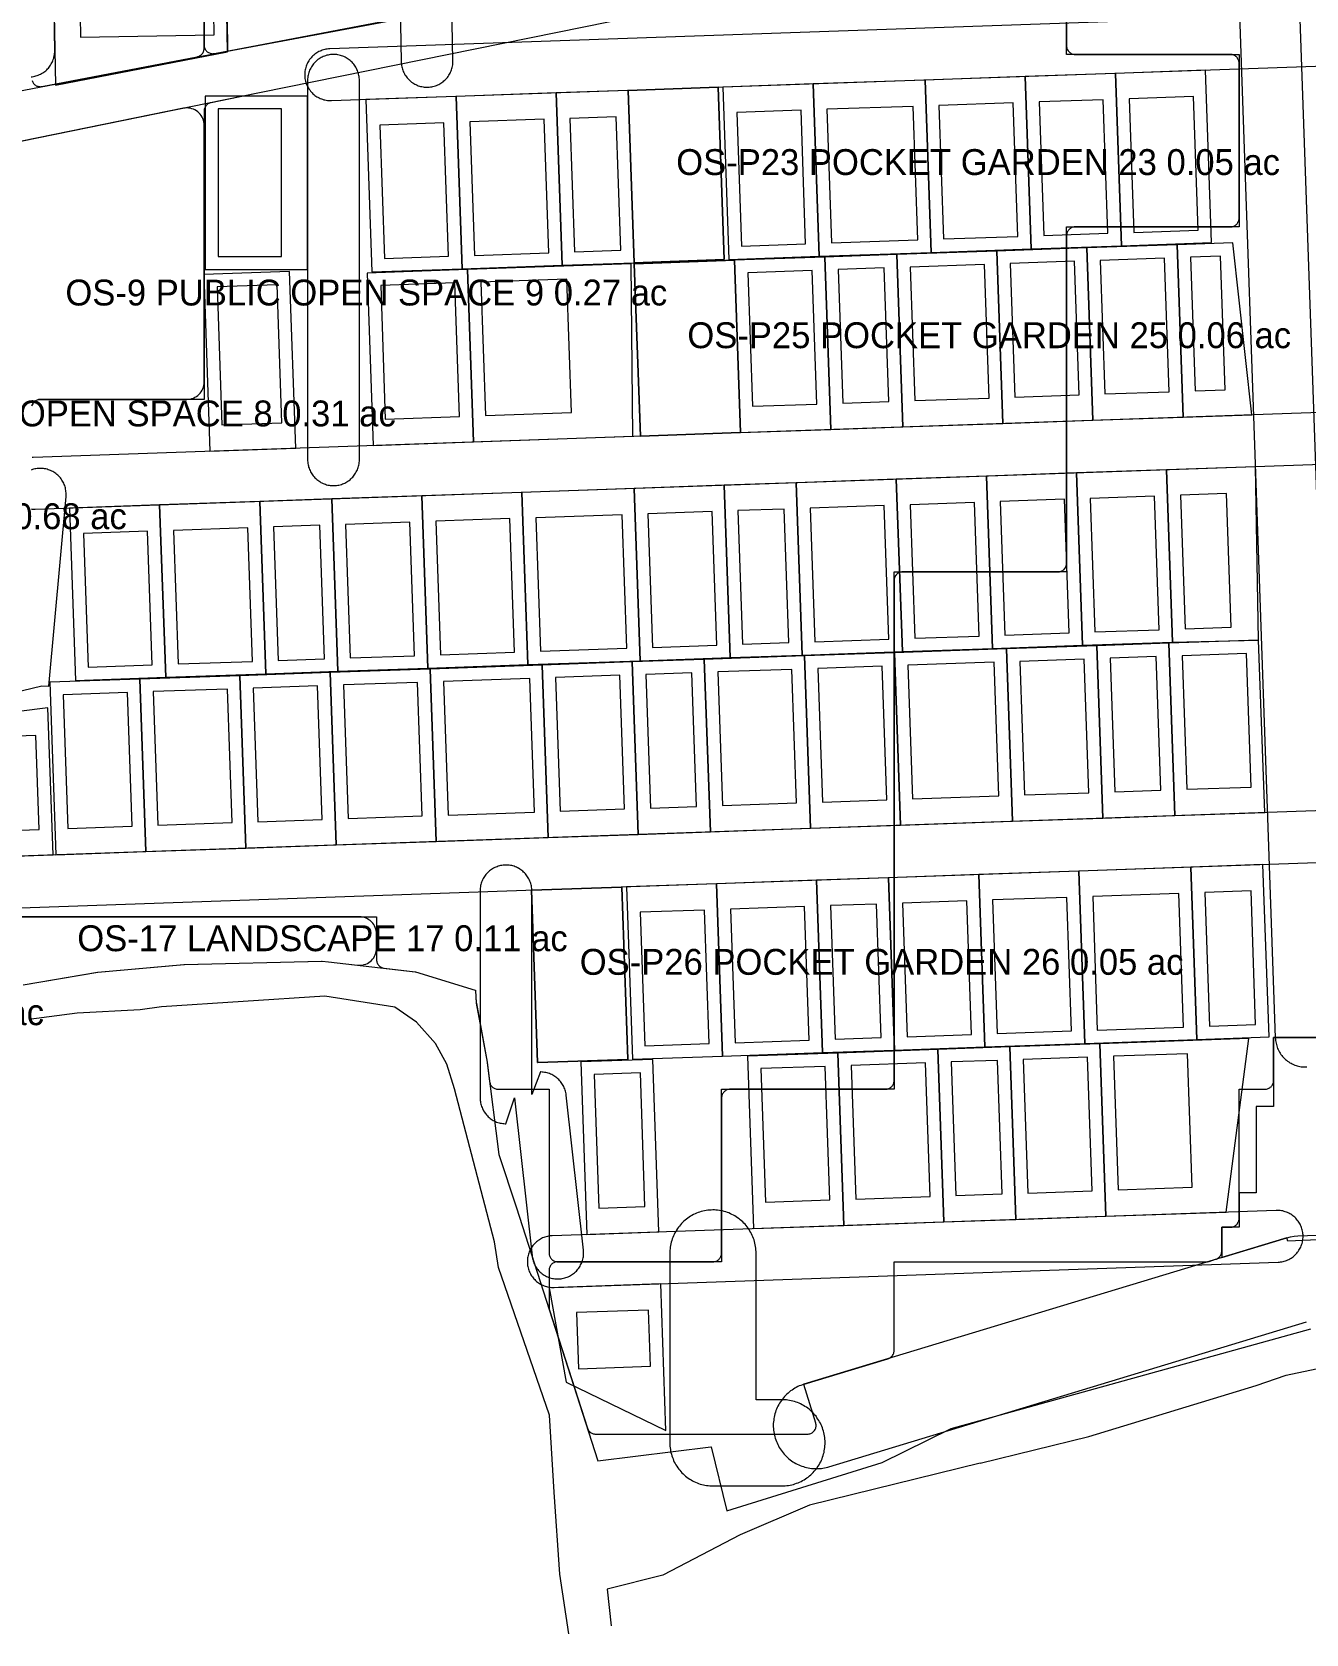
# Model space of a CAD drawing. Extents: x 32 to 940, y -21 to 684.
# Drawn here: x 380 to 527.8, y -13.2 to 172.6 of the extents above; entities that cross this region are included whole.
import ezdxf

# ---------------------------------------------------------------- set-up
doc = ezdxf.new("R2010")
doc.units = 0
for name, color, linetype, lineweight in [('GREEN-IN-VILLAS', 3, 'Continuous', 0), ('GREEN-LANDSCAPE', 3, 'Continuous', 0), ('GREEN-RC', 3, 'Continuous', 0), ('PLOT', 4, 'Continuous', 0), ('ROAD-EXISTING', 2, 'Continuous', 0), ('ROAD-PRIMARY', 1, 'Continuous', 0), ('ROAD-SECONDARY', 1, 'Continuous', 0), ('ROAD-TERTIARY', 7, 'Continuous', 0), ('SITE-BOUNDARY', 7, 'Continuous', 0), ('TEXT-ZONE', 7, 'Continuous', 0), ('VILLA-HOUSE', 7, 'Continuous', 0), ('WATER', 5, 'Continuous', 0), ('ZONE-VILLAS', 2, 'Continuous', 0)]:
    doc.layers.add(name, color=color, linetype=linetype, lineweight=lineweight)

msp = doc.modelspace()

# ---------------------------------------------------------------- linework, layer by layer
at = {"layer": 'GREEN-IN-VILLAS'}
for points in [[(449.17, 165.82), (449.87, 145.85), (449.87, 145.84), (449.88, 145.84), (460.31, 146.21), (460.31, 146.21), (460.31, 146.22), (459.62, 166.19), (459.61, 166.2), (459.61, 166.2), (449.18, 165.83), (449.17, 165.83)], [(449.88, 145.73), (450.58, 125.75), (450.58, 125.75), (450.58, 125.75), (462.17, 126.15), (462.18, 126.15), (462.18, 126.16), (461.48, 146.13), (461.48, 146.14), (461.48, 146.14), (449.89, 145.73), (449.88, 145.73)], [(437.97, 73.08), (438.67, 53.1), (438.67, 53.1), (438.68, 53.1), (449.11, 53.46), (449.12, 53.46), (449.12, 53.47), (448.42, 73.44), (448.42, 73.45), (448.41, 73.45), (437.98, 73.09), (437.97, 73.08)]]:
    msp.add_lwpolyline(points, close=True, dxfattribs=at)
at = {"layer": 'GREEN-LANDSCAPE'}
msp.add_lwpolyline([(379.02, 62.12), (387.65, 63.58), (387.67, 63.59), (387.68, 63.59), (387.69, 63.59), (397.65, 64.45), (397.67, 64.45), (397.68, 64.45), (397.68, 64.45), (397.69, 64.45), (397.7, 64.45), (397.71, 64.45), (413.61, 64.84), (413.64, 64.84), (413.66, 64.84), (413.66, 64.84), (413.66, 64.84), (413.67, 64.84), (414.41, 64.76), (414.41, 64.76), (414.43, 64.76), (417.77, 64.38), (417.97, 64.37), (418.17, 64.37), (418.37, 64.4), (418.56, 64.45), (418.75, 64.51), (418.93, 64.59), (419.1, 64.69), (419.26, 64.81), (419.4, 64.94), (419.54, 65.09), (419.66, 65.25), (419.76, 65.42), (419.85, 65.6), (419.91, 65.78), (419.96, 65.97), (419.99, 66.17), (420, 66.37), (420, 68), (419.99, 68.2), (419.96, 68.39), (419.91, 68.58), (419.85, 68.77), (419.76, 68.94), (419.66, 69.11), (419.55, 69.27), (419.41, 69.41), (419.27, 69.55), (419.11, 69.66), (418.94, 69.76), (418.77, 69.85), (418.58, 69.91), (418.39, 69.96), (418.2, 69.99), (418, 70), (361.41, 70)], dxfattribs=at)
at = {"layer": 'GREEN-RC'}
msp.add_lwpolyline([(380.03, 129.24), (380.06, 129.34), (380.1, 129.43), (380.14, 129.51), (380.2, 129.59), (380.26, 129.67), (380.33, 129.74), (380.4, 129.8), (380.49, 129.86), (380.57, 129.9), (380.66, 129.94), (380.76, 129.97), (380.85, 129.99), (380.95, 130), (380.98, 130), (381.02, 130), (398, 130), (398.2, 130.01), (398.39, 130.04), (398.58, 130.09), (398.77, 130.15), (398.94, 130.24), (399.11, 130.34), (399.27, 130.45), (399.41, 130.59), (399.55, 130.73), (399.66, 130.89), (399.76, 131.06), (399.85, 131.23), (399.91, 131.42), (399.96, 131.61), (399.99, 131.8), (400, 132), (400, 161.8), (399.99, 161.99), (399.96, 162.19), (399.91, 162.38), (399.85, 162.56), (399.76, 162.74), (399.66, 162.91), (399.54, 163.07), (399.41, 163.21), (399.27, 163.35), (399.11, 163.46), (398.94, 163.56), (398.76, 163.65), (398.57, 163.71), (398.38, 163.76), (398.19, 163.79), (397.99, 163.8), (397.8, 163.79), (397.6, 163.76), (397.6, 163.76), (378.86, 159.94)], dxfattribs=at)
at = {"layer": 'PLOT'}
for points in [[(402.6, 182.16), (402.7, 170.4), (422.75, 174.15), (422.6, 182.51)], [(382.51, 180.9), (382.76, 166.45), (402.7, 170.3), (402.51, 181.25)], [(495.21, 167.44), (483.61, 167.03), (484.3, 147.05), (495.91, 147.45)], [(505.66, 167.8), (495.21, 167.44), (495.91, 147.45), (506.36, 147.82)], [(516.1, 168.17), (505.66, 167.8), (506.36, 147.82), (516.8, 148.18)], [(440.81, 165.54), (429.21, 165.14), (429.91, 145.15), (441.51, 145.55)], [(449.17, 165.83), (440.81, 165.54), (441.51, 145.55), (449.87, 145.84)], [(470.61, 166.58), (460.16, 166.22), (460.86, 146.23), (471.31, 146.59)], [(483.61, 167.03), (470.61, 166.58), (471.31, 146.59), (484.3, 147.05)], [(411.98, 145.08), (411.98, 165.18), (400.12, 165.18), (400.12, 145.08)], [(429.21, 165.14), (418.76, 164.77), (419.46, 144.78), (429.91, 145.15)], [(472.65, 126.52), (481.01, 126.81), (480.31, 146.8), (471.96, 146.51)], [(481.01, 126.81), (492.62, 127.21), (491.92, 147.2), (480.31, 146.8)], [(492.62, 127.21), (503.06, 127.58), (502.36, 147.57), (491.92, 147.2)], [(503.06, 127.58), (513.51, 127.94), (512.81, 147.93), (502.36, 147.57)], [(513.51, 127.94), (521.5, 128.22), (519.3, 148.16), (512.81, 147.93)], [(419.61, 124.67), (431.22, 125.07), (430.52, 145.06), (418.92, 144.65)], [(431.22, 125.07), (449.72, 125.72), (449.52, 145.72), (430.52, 145.06)], [(462.21, 126.15), (472.65, 126.52), (471.96, 146.51), (461.51, 146.14)], [(400.67, 124), (410.62, 124.35), (409.9, 144.84), (399.96, 144.49)], [(490.7, 121.1), (480.26, 120.74), (480.96, 100.75), (491.4, 101.12)], [(501.15, 121.47), (490.7, 121.1), (491.4, 101.12), (501.85, 101.48)], [(511.59, 121.83), (501.15, 121.47), (501.85, 101.48), (512.29, 101.85)], [(511.59, 121.83), (512.29, 101.85), (522.25, 102.08), (521.9, 122.19)], [(436.85, 119.22), (425.25, 118.82), (425.95, 98.83), (437.55, 99.24)], [(449.85, 119.68), (436.85, 119.22), (437.55, 99.24), (450.55, 99.69)], [(460.3, 120.04), (449.85, 119.68), (450.55, 99.69), (461, 100.05)], [(468.65, 120.33), (460.3, 120.04), (461, 100.05), (469.35, 100.35)], [(480.26, 120.74), (468.65, 120.33), (469.35, 100.35), (480.96, 100.75)], [(394.84, 117.76), (384.4, 117.39), (385.09, 97.4), (395.54, 97.77)], [(406.45, 118.16), (394.84, 117.76), (395.54, 97.77), (407.14, 98.17)], [(414.8, 118.45), (406.45, 118.16), (407.14, 98.17), (415.5, 98.47)], [(425.25, 118.82), (414.8, 118.45), (415.5, 98.47), (425.95, 98.83)], [(470.3, 80.26), (480.75, 80.62), (480.05, 100.61), (469.61, 100.25)], [(480.75, 80.62), (493.75, 81.08), (493.05, 101.06), (480.05, 100.61)], [(493.75, 81.08), (504.19, 81.44), (503.5, 101.43), (493.05, 101.06)], [(504.19, 81.44), (512.55, 81.73), (511.85, 101.72), (503.5, 101.43)], [(511.85, 101.72), (512.55, 81.73), (523, 82.1), (522.25, 102.08)], [(415.29, 78.34), (426.9, 78.74), (426.2, 98.73), (414.6, 98.32)], [(426.9, 78.74), (439.9, 79.2), (439.2, 99.18), (426.2, 98.73)], [(439.9, 79.2), (450.34, 79.56), (449.64, 99.55), (439.2, 99.18)], [(450.34, 79.56), (458.7, 79.85), (458, 99.84), (449.64, 99.55)], [(458.7, 79.85), (470.3, 80.26), (469.61, 100.25), (458, 99.84)], [(382.8, 77.2), (393.24, 77.57), (392.54, 97.55), (382.1, 97.19)], [(393.24, 77.57), (404.85, 77.97), (404.15, 97.96), (392.54, 97.55)], [(404.85, 77.97), (415.29, 78.34), (414.6, 98.32), (404.15, 97.96)], [(364.63, 76.57), (382.48, 77.19), (381.88, 94.22), (364.09, 91.97)], [(479.37, 74.53), (471.02, 74.24), (471.72, 54.25), (480.07, 54.54)], [(489.82, 74.9), (479.37, 74.53), (480.07, 54.54), (490.52, 54.91)], [(501.43, 75.3), (489.82, 74.9), (490.52, 54.91), (502.12, 55.31)], [(514.42, 75.75), (501.43, 75.3), (502.12, 55.31), (515.12, 55.77)], [(522.78, 76.05), (514.42, 75.75), (515.12, 55.77), (523.48, 56.06)], [(459.41, 73.83), (448.97, 73.47), (449.67, 53.48), (460.11, 53.85)], [(471.02, 74.24), (459.41, 73.83), (460.11, 53.85), (471.72, 54.25)], [(504.57, 35.28), (518.51, 35.76), (521.14, 55.87), (503.87, 55.26)], [(463.72, 33.85), (474.17, 34.21), (473.47, 54.2), (463.02, 53.84)], [(474.17, 34.21), (485.77, 34.62), (485.07, 54.61), (473.47, 54.2)], [(485.77, 34.62), (494.13, 34.91), (493.43, 54.9), (485.07, 54.61)], [(494.13, 34.91), (504.57, 35.28), (503.87, 55.26), (493.43, 54.9)], [(444.37, 33.17), (452.73, 33.47), (452.03, 53.45), (443.67, 53.16)], [(440, 26.98), (441.97, 16.04), (453.53, 10.44), (452.94, 27.43)]]:
    msp.add_lwpolyline(points, close=True, dxfattribs=at)
at = {"layer": 'ROAD-EXISTING'}
for points in [[(395.04, 59.57), (392.57, 59.22)], [(413.99, 60.78), (395.04, 59.57)], [(422.1, 59.5), (413.99, 60.78)], [(424.64, 57.79), (422.1, 59.5)], [(385.28, 58.82), (379.68, 58.09)], [(392.57, 59.22), (385.28, 58.82)], [(426.82, 55.29), (424.64, 57.79)], [(428.13, 52.89), (426.82, 55.29)], [(429.03, 50.05), (428.13, 52.89)], [(433.65, 32.3), (429.03, 50.05)], [(434.15, 29.34), (433.65, 32.3)], [(440.04, 12.21), (434.15, 29.34)], [(525.48, 16.84), (537.04, 19.26)], [(521.97, 15.63), (525.48, 16.84)], [(502.59, 9.74), (521.97, 15.63)], [(440.57, 3.27), (440.04, 12.21)], [(489.99, 6.64), (502.59, 9.74)], [(489.99, 6.64), (470.19, 1.77)], [(441.25, -6.24), (440.57, 3.27)], [(470.19, 1.77), (462.16, -1.66)], [(462.16, -1.66), (453.19, -6.34)], [(442.29, -13.17), (441.25, -6.24)], [(453.19, -6.34), (446.72, -7.97)], [(446.72, -7.97), (447.19, -12.21)]]:
    msp.add_lwpolyline(points, dxfattribs=at)
at = {"layer": 'ROAD-PRIMARY'}
msp.add_lwpolyline([(467.19, 4), (467.38, 4.01), (467.58, 4.03), (467.77, 4.06), (467.96, 4.09), (468.14, 4.13), (468.33, 4.18), (468.51, 4.24), (468.7, 4.3), (468.88, 4.37), (469.05, 4.44), (469.23, 4.52), (469.4, 4.61), (469.56, 4.71), (469.73, 4.81), (469.89, 4.92), (470.04, 5.03), (470.19, 5.15), (470.34, 5.28), (470.48, 5.41), (470.61, 5.54), (470.74, 5.69), (470.87, 5.83), (470.99, 5.98), (471.1, 6.14), (471.21, 6.3), (471.31, 6.46), (471.4, 6.63), (471.49, 6.8), (471.57, 6.98), (471.65, 7.15), (471.71, 7.33), (471.77, 7.52), (471.83, 7.7), (471.88, 7.89), (471.91, 8.07), (471.95, 8.27), (471.97, 8.46), (471.99, 8.65), (472, 8.84), (472, 9.03), (472, 9.22), (471.98, 9.42), (471.96, 9.61), (471.94, 9.8), (471.9, 9.99), (471.86, 10.18), (471.81, 10.36), (471.75, 10.54), (471.69, 10.73), (471.62, 10.91), (471.55, 11.08), (471.46, 11.26), (471.37, 11.43), (471.28, 11.59), (471.17, 11.75), (471.06, 11.91), (470.95, 12.07), (470.83, 12.22), (470.7, 12.36), (470.57, 12.5), (470.43, 12.64), (470.29, 12.77), (470.14, 12.89), (469.99, 13.01), (469.83, 13.12), (469.67, 13.22), (469.51, 13.32), (469.34, 13.42), (469.17, 13.51), (469, 13.59), (468.82, 13.66), (468.64, 13.72), (468.45, 13.78), (468.27, 13.84), (468.08, 13.88), (467.89, 13.92), (467.7, 13.95), (467.51, 13.97), (467.32, 13.99), (467.13, 14), (467, 14), (464, 14), (464, 31), (464, 31.19), (463.99, 31.38), (463.97, 31.58), (463.94, 31.77), (463.91, 31.96), (463.87, 32.14), (463.82, 32.33), (463.76, 32.52), (463.7, 32.7), (463.63, 32.88), (463.56, 33.05), (463.48, 33.23), (463.39, 33.4), (463.29, 33.56), (463.19, 33.73), (463.08, 33.89), (462.97, 34.04), (462.85, 34.19), (462.72, 34.34), (462.59, 34.48), (462.45, 34.61), (462.31, 34.74), (462.17, 34.87), (462.02, 34.99), (461.86, 35.1), (461.7, 35.21), (461.54, 35.31), (461.37, 35.4), (461.2, 35.49), (461.02, 35.57), (460.85, 35.65), (460.67, 35.71), (460.48, 35.77), (460.3, 35.83), (460.11, 35.88), (459.93, 35.91), (459.74, 35.95), (459.54, 35.97), (459.35, 35.99), (459.16, 36), (458.97, 36), (458.78, 35.99), (458.58, 35.98), (458.39, 35.96), (458.2, 35.94), (458.01, 35.9), (457.82, 35.86), (457.64, 35.81), (457.45, 35.76), (457.27, 35.69), (457.09, 35.62), (456.92, 35.55), (456.75, 35.46), (456.57, 35.37), (456.41, 35.28), (456.25, 35.17), (456.09, 35.06), (455.93, 34.95), (455.78, 34.83), (455.64, 34.7), (455.5, 34.57), (455.36, 34.43), (455.24, 34.29), (455.11, 34.14), (454.99, 33.99), (454.88, 33.84), (454.77, 33.67), (454.68, 33.51), (454.58, 33.34), (454.5, 33.17), (454.42, 32.99), (454.34, 32.82), (454.28, 32.64), (454.22, 32.45), (454.16, 32.27), (454.12, 32.08), (454.08, 31.89), (454.05, 31.7), (454.03, 31.51), (454.01, 31.32), (454, 31.13), (454, 31), (454, 9), (454, 8.81), (454.01, 8.62), (454.03, 8.42), (454.06, 8.23), (454.09, 8.04), (454.13, 7.86), (454.18, 7.67), (454.24, 7.49), (454.3, 7.3), (454.37, 7.12), (454.44, 6.95), (454.52, 6.77), (454.61, 6.6), (454.71, 6.44), (454.81, 6.27), (454.92, 6.11), (455.03, 5.96), (455.15, 5.81), (455.28, 5.66), (455.41, 5.52), (455.55, 5.39), (455.69, 5.26), (455.83, 5.13), (455.98, 5.01), (456.14, 4.9), (456.3, 4.79), (456.46, 4.69), (456.63, 4.6), (456.8, 4.51), (456.98, 4.43), (457.15, 4.35), (457.33, 4.29), (457.52, 4.22), (457.7, 4.17), (457.89, 4.12), (458.07, 4.09), (458.26, 4.05), (458.46, 4.03), (458.65, 4.01), (458.84, 4), (459, 4), (467, 4)], close=True, dxfattribs=at)
msp.add_lwpolyline([(584.83, 35), (525.67, 32.38), (525.55, 32.78), (469.55, 15.78), (469.37, 15.72), (469.18, 15.66), (469.01, 15.59), (468.83, 15.51), (468.66, 15.42), (468.49, 15.32), (468.33, 15.23), (468.17, 15.12), (468.01, 15.01), (467.86, 14.89), (467.71, 14.77), (467.57, 14.64), (467.43, 14.5), (467.3, 14.36), (467.17, 14.22), (467.05, 14.07), (466.94, 13.91), (466.83, 13.76), (466.73, 13.59), (466.63, 13.43), (466.54, 13.26), (466.45, 13.08), (466.38, 12.91), (466.31, 12.73), (466.25, 12.55), (466.19, 12.36), (466.14, 12.18), (466.1, 11.99), (466.06, 11.8), (466.04, 11.61), (466.02, 11.42), (466, 11.23), (466, 11.03), (466, 10.84), (466.01, 10.65), (466.03, 10.46), (466.05, 10.27), (466.09, 10.08), (466.12, 9.89), (466.17, 9.7), (466.23, 9.52), (466.29, 9.34), (466.35, 9.15), (466.43, 8.98), (466.51, 8.8), (466.6, 8.63), (466.69, 8.46), (466.79, 8.3), (466.9, 8.14), (467.01, 7.99), (467.13, 7.83), (467.25, 7.69), (467.38, 7.55), (467.52, 7.41), (467.66, 7.28), (467.81, 7.15), (467.96, 7.03), (468.11, 6.92), (468.27, 6.81), (468.43, 6.71), (468.6, 6.61), (468.77, 6.52), (468.94, 6.44), (469.12, 6.37), (469.3, 6.3), (469.48, 6.24), (469.67, 6.18), (469.86, 6.13), (470.04, 6.09), (470.23, 6.06), (470.42, 6.03), (470.61, 6.01), (470.81, 6), (471, 6), (471.19, 6), (471.38, 6.01), (471.57, 6.03), (471.76, 6.06), (471.95, 6.09), (472.14, 6.13), (472.33, 6.18), (472.45, 6.22), (527.83, 23.03)], dxfattribs=at)
at = {"layer": 'ROAD-SECONDARY'}
for points in [[(518.21, 227.85), (524.21, 55.95), (524.22, 55.8), (524.24, 55.64), (524.26, 55.48), (524.29, 55.33), (524.33, 55.18), (524.37, 55.02), (524.42, 54.88), (524.48, 54.73), (524.54, 54.59), (524.61, 54.44), (524.69, 54.31), (524.77, 54.17), (524.86, 54.04), (524.96, 53.92), (525.05, 53.8), (525.16, 53.68), (525.27, 53.56), (525.39, 53.46), (525.51, 53.36), (525.63, 53.26), (525.76, 53.17), (525.89, 53.08), (526.03, 53.01), (526.17, 52.93), (526.31, 52.87), (526.46, 52.81), (526.61, 52.76), (526.76, 52.71), (526.91, 52.67), (527.06, 52.64), (527.22, 52.61), (527.37, 52.59), (527.53, 52.58), (527.69, 52.58), (527.85, 52.58)], [(531.21, 56.2), (525.2, 228.09)]]:
    msp.add_lwpolyline(points, dxfattribs=at)
at = {"layer": 'ROAD-TERTIARY'}
for points in [[(418.68, 408.11), (422.85, 169.15), (422.86, 169.01), (422.87, 168.86), (422.89, 168.72), (422.92, 168.58), (422.95, 168.44), (422.99, 168.3), (423.04, 168.16), (423.09, 168.03), (423.15, 167.9), (423.22, 167.77), (423.29, 167.64), (423.37, 167.52), (423.45, 167.4), (423.54, 167.29), (423.64, 167.18), (423.74, 167.08), (423.84, 166.98), (423.95, 166.88), (424.06, 166.79), (424.18, 166.71), (424.31, 166.63), (424.43, 166.56), (424.56, 166.5), (424.69, 166.44), (424.82, 166.38), (424.96, 166.34), (425.1, 166.3), (425.24, 166.27), (425.38, 166.24), (425.53, 166.22), (425.67, 166.21), (425.81, 166.2), (425.96, 166.21), (426.1, 166.21), (426.25, 166.23), (426.39, 166.25), (426.53, 166.28), (426.67, 166.32), (426.81, 166.36), (426.94, 166.41), (427.08, 166.47), (427.21, 166.53), (427.34, 166.59), (427.46, 166.67), (427.58, 166.75), (427.7, 166.84), (427.81, 166.93), (427.92, 167.02), (428.02, 167.13), (428.12, 167.23), (428.21, 167.34), (428.29, 167.46), (428.38, 167.58), (428.45, 167.7), (428.52, 167.83), (428.58, 167.96), (428.64, 168.09), (428.69, 168.23), (428.73, 168.36), (428.77, 168.5), (428.8, 168.65), (428.82, 168.79), (428.84, 168.93), (428.85, 169.07), (428.85, 169.22), (428.85, 169.25), (424.68, 408.22)], [(379.93, 167.41), (380.07, 167.42), (380.21, 167.44), (380.35, 167.47), (380.49, 167.51), (380.63, 167.55), (380.77, 167.6), (380.9, 167.66), (381.03, 167.72), (381.16, 167.79), (381.28, 167.86), (381.4, 167.94), (381.52, 168.03), (381.63, 168.12), (381.74, 168.22), (381.84, 168.32), (381.94, 168.43), (382.03, 168.54), (382.12, 168.65), (382.2, 168.77), (382.27, 168.9), (382.34, 169.02), (382.4, 169.15), (382.46, 169.28), (382.51, 169.42), (382.56, 169.56), (382.59, 169.7), (382.62, 169.84), (382.65, 169.98), (382.66, 170.12), (382.67, 170.27), (382.68, 170.41), (382.68, 170.45), (379.55, 349.42)], [(639.42, 178.5), (414.56, 170.65), (414.41, 170.64), (414.27, 170.62), (414.12, 170.6), (413.98, 170.57), (413.84, 170.54), (413.7, 170.49), (413.57, 170.44), (413.44, 170.39), (413.31, 170.33), (413.18, 170.26), (413.06, 170.18), (412.94, 170.1), (412.82, 170.02), (412.71, 169.93), (412.6, 169.83), (412.5, 169.73), (412.4, 169.62), (412.31, 169.51), (412.22, 169.4), (412.14, 169.28), (412.06, 169.15), (411.99, 169.03), (411.93, 168.9), (411.87, 168.76), (411.82, 168.63), (411.78, 168.49), (411.74, 168.35), (411.71, 168.21), (411.69, 168.07), (411.67, 167.92), (411.66, 167.78), (411.66, 167.63), (411.66, 167.49), (411.68, 167.35), (411.69, 167.2), (411.72, 167.06), (411.75, 166.92), (411.79, 166.78), (411.83, 166.64), (411.88, 166.51), (411.94, 166.38), (412.01, 166.25), (412.08, 166.12), (412.15, 166), (412.24, 165.88), (412.32, 165.76), (412.42, 165.66), (412.52, 165.55), (412.62, 165.45), (412.73, 165.35), (412.84, 165.26), (412.96, 165.18), (413.08, 165.1), (413.2, 165.03), (413.33, 164.96), (413.46, 164.9), (413.6, 164.84), (413.73, 164.8), (413.87, 164.75), (414.01, 164.72), (414.15, 164.69), (414.3, 164.67), (414.44, 164.66), (414.58, 164.65), (414.73, 164.65), (414.76, 164.65), (639.63, 172.5)], [(599.05, 130.91), (380.19, 123.27), (380.04, 123.26)], [(379.93, 117.29), (380.07, 117.28), (380.22, 117.27), (380.36, 117.27), (380.4, 117.27), (599.26, 124.92)], [(364, 92.66), (381.18, 96.8), (381.99, 96.73), (383.99, 118.73), (384, 118.87), (384, 119.02), (384, 119.16), (383.98, 119.31), (383.97, 119.45), (383.94, 119.59), (383.91, 119.73), (383.87, 119.87), (383.83, 120.01), (383.77, 120.14), (383.72, 120.28), (383.65, 120.4), (383.58, 120.53), (383.5, 120.65), (383.42, 120.77), (383.33, 120.89), (383.24, 121), (383.14, 121.1), (383.04, 121.2), (382.93, 121.3), (382.82, 121.39), (382.7, 121.47), (382.58, 121.55), (382.45, 121.62), (382.33, 121.69), (382.19, 121.75), (382.06, 121.81), (381.93, 121.85), (381.79, 121.89), (381.65, 121.93), (381.5, 121.96), (381.36, 121.98), (381.22, 121.99), (381.07, 122), (380.93, 122), (380.78, 121.99), (380.64, 121.98), (380.5, 121.96), (380.36, 121.93), (380.22, 121.9), (380.08, 121.86), (379.94, 121.81)], [(579.68, 84.06), (360.81, 76.41)], [(361.02, 70.42), (579.89, 78.06)]]:
    msp.add_lwpolyline(points, dxfattribs=at)
for points in [[(415.2, 120.01), (415.34, 120.02), (415.49, 120.04), (415.63, 120.07), (415.77, 120.1), (415.91, 120.14), (416.04, 120.19), (416.18, 120.24), (416.31, 120.3), (416.44, 120.37), (416.56, 120.44), (416.68, 120.52), (416.8, 120.6), (416.92, 120.69), (417.02, 120.78), (417.13, 120.89), (417.23, 120.99), (417.32, 121.1), (417.41, 121.21), (417.49, 121.33), (417.57, 121.45), (417.64, 121.58), (417.71, 121.71), (417.77, 121.84), (417.82, 121.97), (417.87, 122.11), (417.9, 122.25), (417.94, 122.39), (417.96, 122.53), (417.98, 122.68), (418, 122.82), (418, 122.96), (418, 167), (418, 167.14), (417.99, 167.29), (417.97, 167.43), (417.94, 167.57), (417.91, 167.72), (417.88, 167.85), (417.83, 167.99), (417.78, 168.13), (417.72, 168.26), (417.66, 168.39), (417.59, 168.52), (417.51, 168.64), (417.43, 168.76), (417.34, 168.87), (417.25, 168.98), (417.15, 169.09), (417.05, 169.19), (416.94, 169.29), (416.83, 169.38), (416.71, 169.46), (416.59, 169.54), (416.47, 169.62), (416.34, 169.68), (416.21, 169.75), (416.08, 169.8), (415.94, 169.85), (415.8, 169.89), (415.66, 169.93), (415.52, 169.95), (415.38, 169.98), (415.23, 169.99), (415.09, 170), (414.95, 170), (414.8, 169.99), (414.66, 169.98), (414.51, 169.96), (414.37, 169.93), (414.23, 169.9), (414.09, 169.86), (413.96, 169.81), (413.82, 169.76), (413.69, 169.7), (413.56, 169.63), (413.44, 169.56), (413.32, 169.48), (413.2, 169.4), (413.08, 169.31), (412.98, 169.22), (412.87, 169.12), (412.77, 169.01), (412.68, 168.9), (412.59, 168.79), (412.51, 168.67), (412.43, 168.55), (412.36, 168.42), (412.29, 168.29), (412.23, 168.16), (412.18, 168.03), (412.13, 167.89), (412.1, 167.75), (412.06, 167.61), (412.04, 167.47), (412.02, 167.32), (412, 167.18), (412, 167.04), (412, 123), (412, 122.86), (412.01, 122.71), (412.03, 122.57), (412.06, 122.43), (412.09, 122.28), (412.12, 122.14), (412.17, 122.01), (412.22, 121.87), (412.28, 121.74), (412.34, 121.61), (412.41, 121.48), (412.49, 121.36), (412.57, 121.24), (412.66, 121.13), (412.75, 121.02), (412.85, 120.91), (412.95, 120.81), (413.06, 120.71), (413.17, 120.62), (413.29, 120.54), (413.41, 120.46), (413.53, 120.38), (413.66, 120.32), (413.79, 120.25), (413.92, 120.2), (414.06, 120.15), (414.2, 120.11), (414.34, 120.07), (414.48, 120.05), (414.62, 120.02), (414.77, 120.01), (414.91, 120), (415.05, 120)], [(441.1, 28), (441.24, 28.01), (441.38, 28.02), (441.53, 28.05), (441.67, 28.08), (441.81, 28.11), (441.95, 28.15), (442.08, 28.2), (442.22, 28.26), (442.35, 28.32), (442.48, 28.39), (442.6, 28.46), (442.72, 28.54), (442.84, 28.63), (442.95, 28.72), (443.06, 28.82), (443.16, 28.92), (443.26, 29.02), (443.35, 29.13), (443.44, 29.25), (443.52, 29.37), (443.59, 29.49), (443.66, 29.62), (443.73, 29.75), (443.78, 29.88), (443.83, 30.02), (443.88, 30.15), (443.92, 30.29), (443.95, 30.43), (443.97, 30.58), (443.99, 30.72), (444, 30.86), (444, 31.01), (444, 31.15), (443.99, 31.3), (443.98, 31.33), (441.98, 49.33), (441.96, 49.47), (441.94, 49.62), (441.9, 49.76), (441.86, 49.9), (441.82, 50.03), (441.76, 50.17), (441.7, 50.3), (441.64, 50.43), (441.57, 50.55), (441.49, 50.67), (441.41, 50.79), (441.32, 50.91), (441.22, 51.02), (441.12, 51.12), (441.02, 51.22), (440.91, 51.31), (440.8, 51.4), (440.68, 51.49), (440.56, 51.56), (440.43, 51.64), (440.3, 51.7), (440.17, 51.76), (440.04, 51.81), (439.9, 51.86), (439.76, 51.9), (439.62, 51.94), (439.48, 51.96), (439.33, 51.98), (439.19, 51.99), (439.05, 52), (439, 52), (438, 49.38), (438, 73), (438, 73.14), (437.99, 73.29), (437.97, 73.43), (437.94, 73.57), (437.91, 73.72), (437.88, 73.86), (437.83, 73.99), (437.78, 74.13), (437.72, 74.26), (437.66, 74.39), (437.59, 74.52), (437.51, 74.64), (437.43, 74.76), (437.34, 74.87), (437.25, 74.98), (437.15, 75.09), (437.05, 75.19), (436.94, 75.29), (436.83, 75.38), (436.71, 75.46), (436.59, 75.54), (436.47, 75.62), (436.34, 75.68), (436.21, 75.75), (436.08, 75.8), (435.94, 75.85), (435.8, 75.89), (435.66, 75.93), (435.52, 75.95), (435.38, 75.98), (435.23, 75.99), (435.09, 76), (434.95, 76), (434.8, 75.99), (434.66, 75.98), (434.51, 75.96), (434.37, 75.93), (434.23, 75.9), (434.09, 75.86), (433.96, 75.81), (433.82, 75.76), (433.69, 75.7), (433.56, 75.63), (433.44, 75.56), (433.32, 75.48), (433.2, 75.4), (433.08, 75.31), (432.98, 75.22), (432.87, 75.11), (432.77, 75.01), (432.68, 74.9), (432.59, 74.79), (432.51, 74.67), (432.43, 74.55), (432.36, 74.42), (432.29, 74.29), (432.23, 74.16), (432.18, 74.03), (432.13, 73.89), (432.1, 73.75), (432.06, 73.61), (432.04, 73.47), (432.02, 73.32), (432, 73.18), (432, 73.04), (432, 49), (432, 48.86), (432.01, 48.71), (432.03, 48.57), (432.06, 48.43), (432.09, 48.28), (432.12, 48.15), (432.17, 48.01), (432.22, 47.87), (432.28, 47.74), (432.34, 47.61), (432.41, 47.48), (432.49, 47.36), (432.57, 47.24), (432.66, 47.13), (432.75, 47.02), (432.85, 46.91), (432.95, 46.81), (433.06, 46.71), (433.17, 46.62), (433.29, 46.54), (433.41, 46.46), (433.53, 46.38), (433.66, 46.32), (433.79, 46.26), (433.92, 46.2), (434.06, 46.15), (434.2, 46.11), (434.34, 46.07), (434.48, 46.05), (434.62, 46.02), (434.77, 46.01), (434.91, 46), (435, 46), (436, 49), (436.02, 48.67), (438.02, 30.67), (438.04, 30.53), (438.06, 30.38), (438.1, 30.24), (438.14, 30.1), (438.18, 29.97), (438.24, 29.83), (438.3, 29.7), (438.36, 29.57), (438.43, 29.45), (438.51, 29.33), (438.59, 29.21), (438.68, 29.09), (438.78, 28.98), (438.88, 28.88), (438.98, 28.78), (439.09, 28.69), (439.2, 28.6), (439.32, 28.51), (439.44, 28.43), (439.57, 28.36), (439.7, 28.3), (439.83, 28.24), (439.96, 28.18), (440.1, 28.14), (440.24, 28.1), (440.38, 28.07), (440.52, 28.04), (440.67, 28.02), (440.81, 28.01), (440.95, 28)], [(440.58, 27.02), (524.53, 29.95), (524.68, 29.96), (524.82, 29.97), (524.96, 30), (525.11, 30.02), (525.25, 30.06), (525.38, 30.1), (525.52, 30.15), (525.65, 30.21), (525.78, 30.27), (525.91, 30.34), (526.03, 30.41), (526.15, 30.49), (526.27, 30.58), (526.38, 30.67), (526.49, 30.77), (526.59, 30.87), (526.69, 30.98), (526.78, 31.09), (526.87, 31.2), (526.95, 31.32), (527.02, 31.45), (527.09, 31.57), (527.16, 31.7), (527.21, 31.83), (527.26, 31.97), (527.31, 32.11), (527.35, 32.25), (527.38, 32.39), (527.4, 32.53), (527.41, 32.67), (527.42, 32.82), (527.43, 32.96), (527.42, 33.11), (527.41, 33.25), (527.39, 33.39), (527.37, 33.54), (527.34, 33.68), (527.3, 33.82), (527.25, 33.95), (527.2, 34.09), (527.14, 34.22), (527.08, 34.35), (527.01, 34.48), (526.93, 34.6), (526.85, 34.72), (526.76, 34.83), (526.67, 34.94), (526.57, 35.05), (526.47, 35.15), (526.36, 35.24), (526.25, 35.33), (526.13, 35.42), (526.01, 35.5), (525.88, 35.57), (525.76, 35.64), (525.62, 35.7), (525.49, 35.75), (525.36, 35.8), (525.22, 35.84), (525.08, 35.88), (524.93, 35.91), (524.79, 35.93), (524.65, 35.94), (524.5, 35.95), (524.36, 35.95), (524.32, 35.95), (440.37, 33.01), (440.23, 33.01), (440.09, 32.99), (439.94, 32.97), (439.8, 32.94), (439.66, 32.9), (439.52, 32.86), (439.39, 32.81), (439.25, 32.76), (439.12, 32.69), (439, 32.62), (438.87, 32.55), (438.75, 32.47), (438.64, 32.38), (438.53, 32.29), (438.42, 32.2), (438.32, 32.09), (438.22, 31.99), (438.13, 31.88), (438.04, 31.76), (437.96, 31.64), (437.88, 31.52), (437.81, 31.39), (437.75, 31.26), (437.69, 31.13), (437.64, 30.99), (437.6, 30.86), (437.56, 30.72), (437.53, 30.58), (437.51, 30.43), (437.49, 30.29), (437.48, 30.15), (437.48, 30), (437.48, 29.86), (437.49, 29.71), (437.51, 29.57), (437.54, 29.43), (437.57, 29.29), (437.61, 29.15), (437.65, 29.01), (437.7, 28.88), (437.76, 28.74), (437.83, 28.61), (437.9, 28.49), (437.97, 28.36), (438.06, 28.25), (438.14, 28.13), (438.24, 28.02), (438.34, 27.92), (438.44, 27.82), (438.55, 27.72), (438.66, 27.63), (438.78, 27.55), (438.9, 27.47), (439.02, 27.39), (439.15, 27.33), (439.28, 27.27), (439.42, 27.21), (439.55, 27.16), (439.69, 27.12), (439.83, 27.09), (439.97, 27.06), (440.12, 27.04), (440.26, 27.02), (440.4, 27.02), (440.55, 27.02)]]:
    msp.add_lwpolyline(points, close=True, dxfattribs=at)
at = {"layer": 'SITE-BOUNDARY'}
for points in [[(365.73, 163.32), (459.87, 181.35)], [(462.73, 177.01), (406.43, 165.55), (378.74, 159.92)], [(379, 62.11), (387.67, 63.59), (387.68, 63.59), (387.69, 63.59), (397.67, 64.45), (397.68, 64.45), (397.7, 64.45), (413.64, 64.84), (413.66, 64.84), (413.66, 64.84), (413.66, 64.84), (413.67, 64.84), (414.41, 64.76), (414.41, 64.76), (424.48, 63.62), (424.49, 63.62), (424.49, 63.62), (424.51, 63.61), (431.44, 61.47), (431.44, 61.47), (431.45, 61.47), (431.45, 61.45), (431.56, 59.99), (432.82, 53.13), (432.82, 53.11), (432.82, 53.1), (434.16, 42.42), (436.2, 36.36), (436.2, 36.36), (445.67, 6.91), (458.77, 8.55), (458.78, 8.55), (458.78, 8.55), (458.79, 8.54), (460.6, 1.1), (478.63, 6.73), (486.55, 10.61), (486.62, 10.66), (486.63, 10.67), (528.34, 22.21)]]:
    msp.add_lwpolyline(points, dxfattribs=at)
at = {"layer": 'VILLA-HOUSE'}
for points in [[(385.54, 179.45), (385.67, 172), (401.17, 172.27), (401.04, 179.72)], [(408.98, 146.58), (408.98, 163.68), (401.62, 163.68), (401.62, 146.58)], [(469.21, 163.53), (461.77, 163.27), (462.31, 147.78), (469.75, 148.04)], [(482.21, 163.98), (472.21, 163.64), (472.75, 148.14), (482.75, 148.49)], [(493.82, 164.39), (485.21, 164.09), (485.75, 148.6), (494.36, 148.9)], [(504.26, 164.75), (496.82, 164.49), (497.36, 149), (504.8, 149.26)], [(514.71, 165.12), (507.26, 164.86), (507.8, 149.37), (515.25, 149.63)], [(427.81, 162.08), (420.37, 161.82), (420.91, 146.33), (428.35, 146.59)], [(439.42, 162.49), (430.81, 162.19), (431.35, 146.7), (439.96, 147)], [(447.78, 162.78), (442.42, 162.59), (442.96, 147.1), (448.32, 147.29)], [(463.6, 129.2), (471.05, 129.46), (470.51, 144.95), (463.06, 144.69)], [(474.05, 129.57), (479.41, 129.76), (478.86, 145.25), (473.51, 145.06)], [(482.4, 129.86), (491.01, 130.16), (490.47, 145.65), (481.86, 145.35)], [(494.01, 130.27), (501.46, 130.53), (500.92, 146.02), (493.47, 145.76)], [(504.45, 130.63), (511.9, 130.89), (511.36, 146.38), (503.91, 146.12)], [(514.9, 130.99), (518.4, 131.12), (517.86, 146.61), (514.36, 146.49)], [(402.07, 127.05), (409.02, 127.3), (408.46, 143.29), (401.51, 143.05)], [(421.01, 127.72), (429.62, 128.02), (429.08, 143.51), (420.47, 143.21)], [(432.61, 128.12), (442.61, 128.47), (442.07, 143.96), (432.07, 143.61)], [(518.56, 119.08), (513.2, 118.89), (513.74, 103.4), (519.1, 103.58)], [(467.26, 117.28), (461.9, 117.1), (462.44, 101.61), (467.8, 101.79)], [(478.86, 117.69), (470.26, 117.39), (470.8, 101.9), (479.41, 102.2)], [(489.31, 118.05), (481.86, 117.79), (482.4, 102.3), (489.85, 102.56)], [(499.76, 118.42), (492.31, 118.16), (492.85, 102.67), (500.3, 102.93)], [(510.2, 118.78), (502.75, 118.52), (503.29, 103.03), (510.74, 103.29)], [(413.41, 115.4), (408.05, 115.22), (408.59, 99.73), (413.95, 99.91)], [(423.85, 115.77), (416.41, 115.51), (416.95, 100.02), (424.39, 100.28)], [(435.46, 116.17), (426.85, 115.87), (427.39, 100.38), (436, 100.68)], [(448.46, 116.63), (438.46, 116.28), (439, 100.79), (449, 101.14)], [(458.9, 116.99), (451.46, 116.73), (452, 101.24), (459.44, 101.5)], [(393.45, 114.71), (386, 114.45), (386.54, 98.96), (393.99, 99.22)], [(405.05, 115.11), (396.44, 114.81), (396.99, 99.32), (405.59, 99.62)], [(513.94, 84.78), (521.39, 85.04), (520.85, 100.53), (513.4, 100.27)], [(460.09, 82.9), (468.7, 83.2), (468.16, 98.69), (459.55, 98.39)], [(471.7, 83.31), (479.15, 83.57), (478.61, 99.06), (471.16, 98.8)], [(482.14, 83.67), (492.14, 84.02), (491.6, 99.51), (481.6, 99.16)], [(495.14, 84.13), (502.59, 84.39), (502.05, 99.88), (494.6, 99.62)], [(505.59, 84.49), (510.95, 84.68), (510.41, 100.17), (505.05, 99.98)], [(406.24, 81.02), (413.69, 81.28), (413.15, 96.77), (405.7, 96.51)], [(416.69, 81.39), (425.3, 81.69), (424.75, 97.18), (416.15, 96.88)], [(428.29, 81.79), (438.29, 82.14), (437.75, 97.63), (427.75, 97.28)], [(441.29, 82.25), (448.74, 82.51), (448.2, 98), (440.75, 97.74)], [(451.74, 82.61), (457.1, 82.8), (456.55, 98.29), (451.2, 98.1)], [(384.19, 80.25), (391.64, 80.51), (391.1, 96), (383.65, 95.74)], [(394.64, 80.62), (403.24, 80.92), (402.7, 96.41), (394.1, 96.11)], [(366.02, 79.62), (380.87, 80.14), (380.49, 91.04), (365.64, 90.52)], [(513.03, 72.7), (503.03, 72.35), (503.57, 56.86), (513.57, 57.21)], [(521.39, 73), (516.03, 72.81), (516.57, 57.32), (521.93, 57.51)], [(458.02, 70.78), (450.57, 70.52), (451.11, 55.03), (458.56, 55.29)], [(469.62, 71.19), (461.02, 70.89), (461.56, 55.4), (470.17, 55.7)], [(477.98, 71.48), (472.62, 71.29), (473.16, 55.8), (478.52, 55.99)], [(488.43, 71.85), (480.98, 71.58), (481.52, 56.09), (488.97, 56.35)], [(500.03, 72.25), (491.42, 71.95), (491.96, 56.46), (500.57, 56.76)], [(505.97, 38.33), (514.57, 38.63), (514.03, 54.12), (505.43, 53.82)], [(465.11, 36.9), (472.56, 37.16), (472.02, 52.65), (464.57, 52.39)], [(475.56, 37.26), (484.17, 37.57), (483.63, 53.06), (475.02, 52.76)], [(487.17, 37.67), (492.52, 37.86), (491.98, 53.35), (486.62, 53.16)], [(495.52, 37.96), (502.97, 38.22), (502.43, 53.71), (494.98, 53.45)], [(445.77, 36.22), (451.12, 36.41), (450.58, 51.9), (445.22, 51.72)], [(451.54, 24.38), (443.19, 24.09), (443.41, 17.59), (451.77, 17.88)]]:
    msp.add_lwpolyline(points, close=True, dxfattribs=at)
at = {"layer": 'WATER'}
msp.add_lwpolyline([(532, 56), (524.02, 56), (524, 56), (524, 55.98), (524, 48), (522, 48), (522, 38), (520, 38), (520, 34), (518.02, 34), (518, 34), (518, 33.98), (518, 30.49), (525.55, 32.78), (525.97, 32.89), (526.4, 32.96), (526.83, 33), (568, 34.42)], dxfattribs=at)
at = {"layer": 'ZONE-VILLAS'}
for points in [[(380.04, 166.97), (380.08, 166.88), (380.12, 166.79), (380.17, 166.71), (380.23, 166.63), (380.29, 166.56), (380.36, 166.49), (380.44, 166.43), (380.52, 166.38), (380.61, 166.34), (380.7, 166.31), (380.8, 166.28), (380.9, 166.27), (380.99, 166.26), (381.09, 166.27), (381.19, 166.28), (399.19, 169.73), (399.28, 169.75), (399.38, 169.78), (399.47, 169.83), (399.55, 169.88), (399.63, 169.93), (399.7, 170), (399.77, 170.07), (399.83, 170.15), (399.88, 170.24), (399.92, 170.33), (399.96, 170.42), (399.98, 170.51), (400, 170.61), (400, 170.71), (400, 229.98)], [(400, 229), (400, 171.09), (400, 171), (400.02, 170.9), (400.04, 170.8), (400.08, 170.71), (400.12, 170.62), (400.17, 170.54), (400.23, 170.46), (400.29, 170.39), (400.36, 170.32), (400.44, 170.26), (400.52, 170.21), (400.61, 170.17), (400.7, 170.14), (400.8, 170.11), (400.9, 170.1), (400.99, 170.09), (401.09, 170.1), (401.19, 170.11), (459.75, 181.33)], [(361, 70), (419.98, 70), (420, 70), (420, 69.98), (420, 65.02), (420, 64.92), (420.02, 64.83), (420.04, 64.73), (420.07, 64.64), (420.12, 64.55), (420.17, 64.47), (420.22, 64.39), (420.29, 64.32), (420.36, 64.25), (420.44, 64.19), (420.52, 64.14), (420.61, 64.1), (420.7, 64.07), (420.79, 64.04), (420.89, 64.03), (424.47, 63.62), (424.48, 63.62), (424.49, 63.62), (424.49, 63.62), (424.51, 63.61), (424.52, 63.61), (431.42, 61.47), (431.44, 61.47), (431.44, 61.47), (431.45, 61.47), (431.45, 61.45), (431.45, 61.44), (431.55, 60.05), (431.57, 59.94), (432.82, 53.14), (432.82, 53.13), (432.82, 53.12), (432.82, 53.11), (432.82, 53.1), (432.83, 53.09), (433.1, 50.88), (433.12, 50.78), (433.15, 50.69), (433.18, 50.6), (433.22, 50.51), (433.27, 50.43), (433.33, 50.35), (433.4, 50.28), (433.47, 50.22), (433.55, 50.16), (433.63, 50.11), (433.72, 50.07), (433.81, 50.04), (433.9, 50.02), (434, 50), (434.1, 50), (439.98, 50), (440, 50), (440, 49.98), (440, 31), (440, 30.9), (440.02, 30.8), (440.04, 30.71), (440.08, 30.62), (440.12, 30.53), (440.17, 30.44), (440.23, 30.37), (440.29, 30.29), (440.37, 30.23), (440.44, 30.17), (440.53, 30.12), (440.62, 30.08), (440.71, 30.04), (440.8, 30.02), (440.9, 30), (441, 30), (459, 30), (459.1, 30), (459.2, 30.02), (459.29, 30.04), (459.38, 30.08), (459.47, 30.12), (459.56, 30.17), (459.63, 30.23), (459.71, 30.29), (459.77, 30.37), (459.83, 30.44), (459.88, 30.53), (459.92, 30.62), (459.96, 30.71), (459.98, 30.8), (460, 30.9), (460, 31), (460, 49.98), (460, 50), (460.02, 50), (479, 50), (479.1, 50), (479.2, 50.02), (479.29, 50.04), (479.38, 50.08), (479.47, 50.12), (479.56, 50.17), (479.63, 50.23), (479.71, 50.29), (479.77, 50.37), (479.83, 50.44), (479.88, 50.53), (479.92, 50.62), (479.96, 50.71), (479.98, 50.8), (480, 50.9), (480, 51), (480, 109.98), (480, 110), (480.02, 110), (499, 110), (499.1, 110), (499.2, 110.02), (499.29, 110.04), (499.38, 110.08), (499.47, 110.12), (499.56, 110.17), (499.63, 110.23), (499.71, 110.29), (499.77, 110.37), (499.83, 110.44), (499.88, 110.53), (499.92, 110.62), (499.96, 110.71), (499.98, 110.8), (500, 110.9), (500, 111), (500, 149.98), (500, 150), (500.02, 150), (519, 150), (519.1, 150), (519.2, 150.02), (519.29, 150.04), (519.38, 150.08), (519.47, 150.12), (519.56, 150.17), (519.63, 150.23), (519.71, 150.29), (519.77, 150.37), (519.83, 150.44), (519.88, 150.53), (519.92, 150.62), (519.96, 150.71), (519.98, 150.8), (520, 150.9), (520, 151), (520, 169), (520, 169.1), (519.98, 169.2), (519.96, 169.29), (519.92, 169.38), (519.88, 169.47), (519.83, 169.56), (519.77, 169.63), (519.71, 169.71), (519.63, 169.77), (519.56, 169.83), (519.47, 169.88), (519.38, 169.92), (519.29, 169.96), (519.2, 169.98), (519.1, 170), (519, 170), (500.02, 170), (500, 170), (500, 170.02), (500, 189.98)], [(500, 189), (500, 171), (500, 170.9), (500.02, 170.8), (500.04, 170.71), (500.08, 170.62), (500.12, 170.53), (500.17, 170.44), (500.23, 170.37), (500.29, 170.29), (500.37, 170.23), (500.44, 170.17), (500.53, 170.12), (500.62, 170.08), (500.71, 170.04), (500.8, 170.02), (500.9, 170), (501, 170), (519.98, 170), (520, 170), (520, 169.98), (520, 150.02), (520, 150), (519.98, 150), (501, 150), (500.9, 150), (500.8, 149.98), (500.71, 149.96), (500.62, 149.92), (500.53, 149.88), (500.44, 149.83), (500.37, 149.77), (500.29, 149.71), (500.23, 149.63), (500.17, 149.56), (500.12, 149.47), (500.08, 149.38), (500.04, 149.29), (500.02, 149.2), (500, 149.1), (500, 149), (500, 110.02), (500, 110), (499.98, 110), (481, 110), (480.9, 110), (480.8, 109.98), (480.71, 109.96), (480.62, 109.92), (480.53, 109.88), (480.44, 109.83), (480.37, 109.77), (480.29, 109.71), (480.23, 109.63), (480.17, 109.56), (480.12, 109.47), (480.08, 109.38), (480.04, 109.29), (480.02, 109.2), (480, 109.1), (480, 109), (480, 50.02), (480, 50), (479.98, 50), (461, 50), (460.9, 50), (460.8, 49.98), (460.71, 49.96), (460.62, 49.92), (460.53, 49.88), (460.44, 49.83), (460.37, 49.77), (460.29, 49.71), (460.23, 49.63), (460.17, 49.56), (460.12, 49.47), (460.08, 49.38), (460.04, 49.29), (460.02, 49.2), (460, 49.1), (460, 49), (460, 30.02), (460, 30), (459.98, 30), (441, 30), (440.9, 30), (440.8, 29.98), (440.71, 29.96), (440.62, 29.92), (440.53, 29.88), (440.44, 29.83), (440.37, 29.77), (440.29, 29.71), (440.23, 29.63), (440.17, 29.56), (440.12, 29.47), (440.08, 29.38), (440.04, 29.29), (440.02, 29.2), (440, 29.1), (440, 29), (440, 24.7), (440.01, 24.59), (440.02, 24.49), (440.05, 24.39), (444.45, 10.69), (444.49, 10.6), (444.53, 10.52), (444.58, 10.43), (444.64, 10.36), (444.7, 10.29), (444.78, 10.22), (444.86, 10.16), (444.94, 10.12), (445.03, 10.07), (445.12, 10.04), (445.21, 10.02), (445.31, 10), (445.4, 10), (469.95, 10), (470.05, 10), (470.15, 10.02), (470.25, 10.04), (470.34, 10.08), (470.43, 10.12), (470.51, 10.17), (470.59, 10.23), (470.66, 10.29), (470.73, 10.37), (470.79, 10.44), (470.84, 10.53), (470.88, 10.62), (470.91, 10.71), (470.94, 10.81), (470.95, 10.9), (470.95, 11), (470.95, 11.1), (470.94, 11.2), (470.91, 11.29), (469.55, 15.76), (469.55, 15.78), (469.57, 15.79), (479.29, 18.74), (479.38, 18.78), (479.47, 18.82), (479.56, 18.87), (479.63, 18.93), (479.71, 18.99), (479.77, 19.06), (479.83, 19.14), (479.88, 19.23), (479.92, 19.32), (479.96, 19.41), (479.98, 19.5), (480, 19.6), (480, 19.7), (480, 29.98), (480, 30), (480.02, 30), (516.23, 30), (516.33, 30), (516.42, 30.02), (516.52, 30.04), (517.29, 30.28), (517.38, 30.31), (517.47, 30.35), (517.56, 30.4), (517.63, 30.46), (517.71, 30.53), (517.77, 30.6), (517.83, 30.68), (517.88, 30.76), (517.92, 30.85), (517.96, 30.94), (517.98, 31.04), (518, 31.14), (518, 31.23), (518, 33.98), (518, 34), (518.02, 34), (519, 34), (519.1, 34), (519.2, 34.02), (519.29, 34.04), (519.38, 34.08), (519.47, 34.12), (519.56, 34.17), (519.63, 34.23), (519.71, 34.29), (519.77, 34.37), (519.83, 34.44), (519.88, 34.53), (519.92, 34.62), (519.96, 34.71), (519.98, 34.8), (520, 34.9), (520, 35), (520, 49.98), (520, 50), (520.02, 50), (523, 50), (523.1, 50), (523.2, 50.02), (523.29, 50.04), (523.38, 50.08), (523.47, 50.12), (523.56, 50.17), (523.63, 50.23), (523.71, 50.29), (523.77, 50.37), (523.83, 50.44), (523.88, 50.53), (523.92, 50.62), (523.96, 50.71), (523.98, 50.8), (524, 50.9), (524, 51), (524, 55.98), (524, 56), (524.02, 56), (531, 56)], [(462.72, 177.01), (406.43, 165.55), (400.8, 164.41), (400.71, 164.38), (400.61, 164.35), (400.53, 164.31), (400.44, 164.26), (400.36, 164.2), (400.29, 164.13), (400.23, 164.06), (400.17, 163.98), (400.12, 163.9), (400.08, 163.81), (400.04, 163.72), (400.02, 163.62), (400, 163.52), (400, 163.43), (400, 130.02), (400, 130), (399.98, 130), (381, 130), (380.9, 130), (380.8, 129.98), (380.71, 129.96), (380.62, 129.92), (380.53, 129.88), (380.44, 129.83), (380.37, 129.77), (380.29, 129.71), (380.23, 129.63), (380.17, 129.56), (380.12, 129.47), (380.08, 129.38), (380.04, 129.29)]]:
    msp.add_lwpolyline(points, dxfattribs=at)
for points in [[(449.17, 165.82), (449.17, 165.83), (449.18, 165.83), (459.61, 166.2), (459.61, 166.2), (459.62, 166.19), (460.31, 146.22), (460.31, 146.21), (460.31, 146.21), (449.88, 145.84), (449.87, 145.84), (449.87, 145.85)], [(449.88, 145.73), (449.88, 145.73), (449.89, 145.73), (461.48, 146.14), (461.48, 146.14), (461.48, 146.13), (462.18, 126.16), (462.18, 126.15), (462.17, 126.15), (450.58, 125.75), (450.58, 125.75), (450.58, 125.75)], [(437.97, 73.08), (437.97, 73.08), (437.98, 73.09), (448.41, 73.45), (448.42, 73.45), (448.42, 73.44), (449.12, 53.47), (449.12, 53.46), (449.11, 53.46), (438.68, 53.1), (438.67, 53.1), (438.67, 53.1)]]:
    msp.add_lwpolyline(points, close=True, dxfattribs=at)

# ---------------------------------------------------------------- texts
at = {"layer": 'TEXT-ZONE'}
for s, p in [('OS-P23 POCKET GARDEN 23 0.05 ac', (454.74, 156.02)), ('OS-9 PUBLIC OPEN SPACE 9 0.27 ac', (383.91, 140.89)), ('OS-P25 POCKET GARDEN 25 0.06 ac', (456.03, 135.94)), ('OS-8 PUBLIC OPEN SPACE 8 0.31 ac', (352.43, 126.87)), ('C12 RETAIL & F&B · PHASE 3 0.68 ac', (321.02, 114.95)), ('OS-17 LANDSCAPE 17 0.11 ac', (385.29, 66.01)), ('OS-P26 POCKET GARDEN 26 0.05 ac', (443.55, 63.27)), ('OS-31 LANDSCAPE 31 0.06 ac', (324.57, 57.43))]:
    msp.add_text(s, height=3, dxfattribs=at).set_placement(p)

doc.saveas('drawing.dxf')
